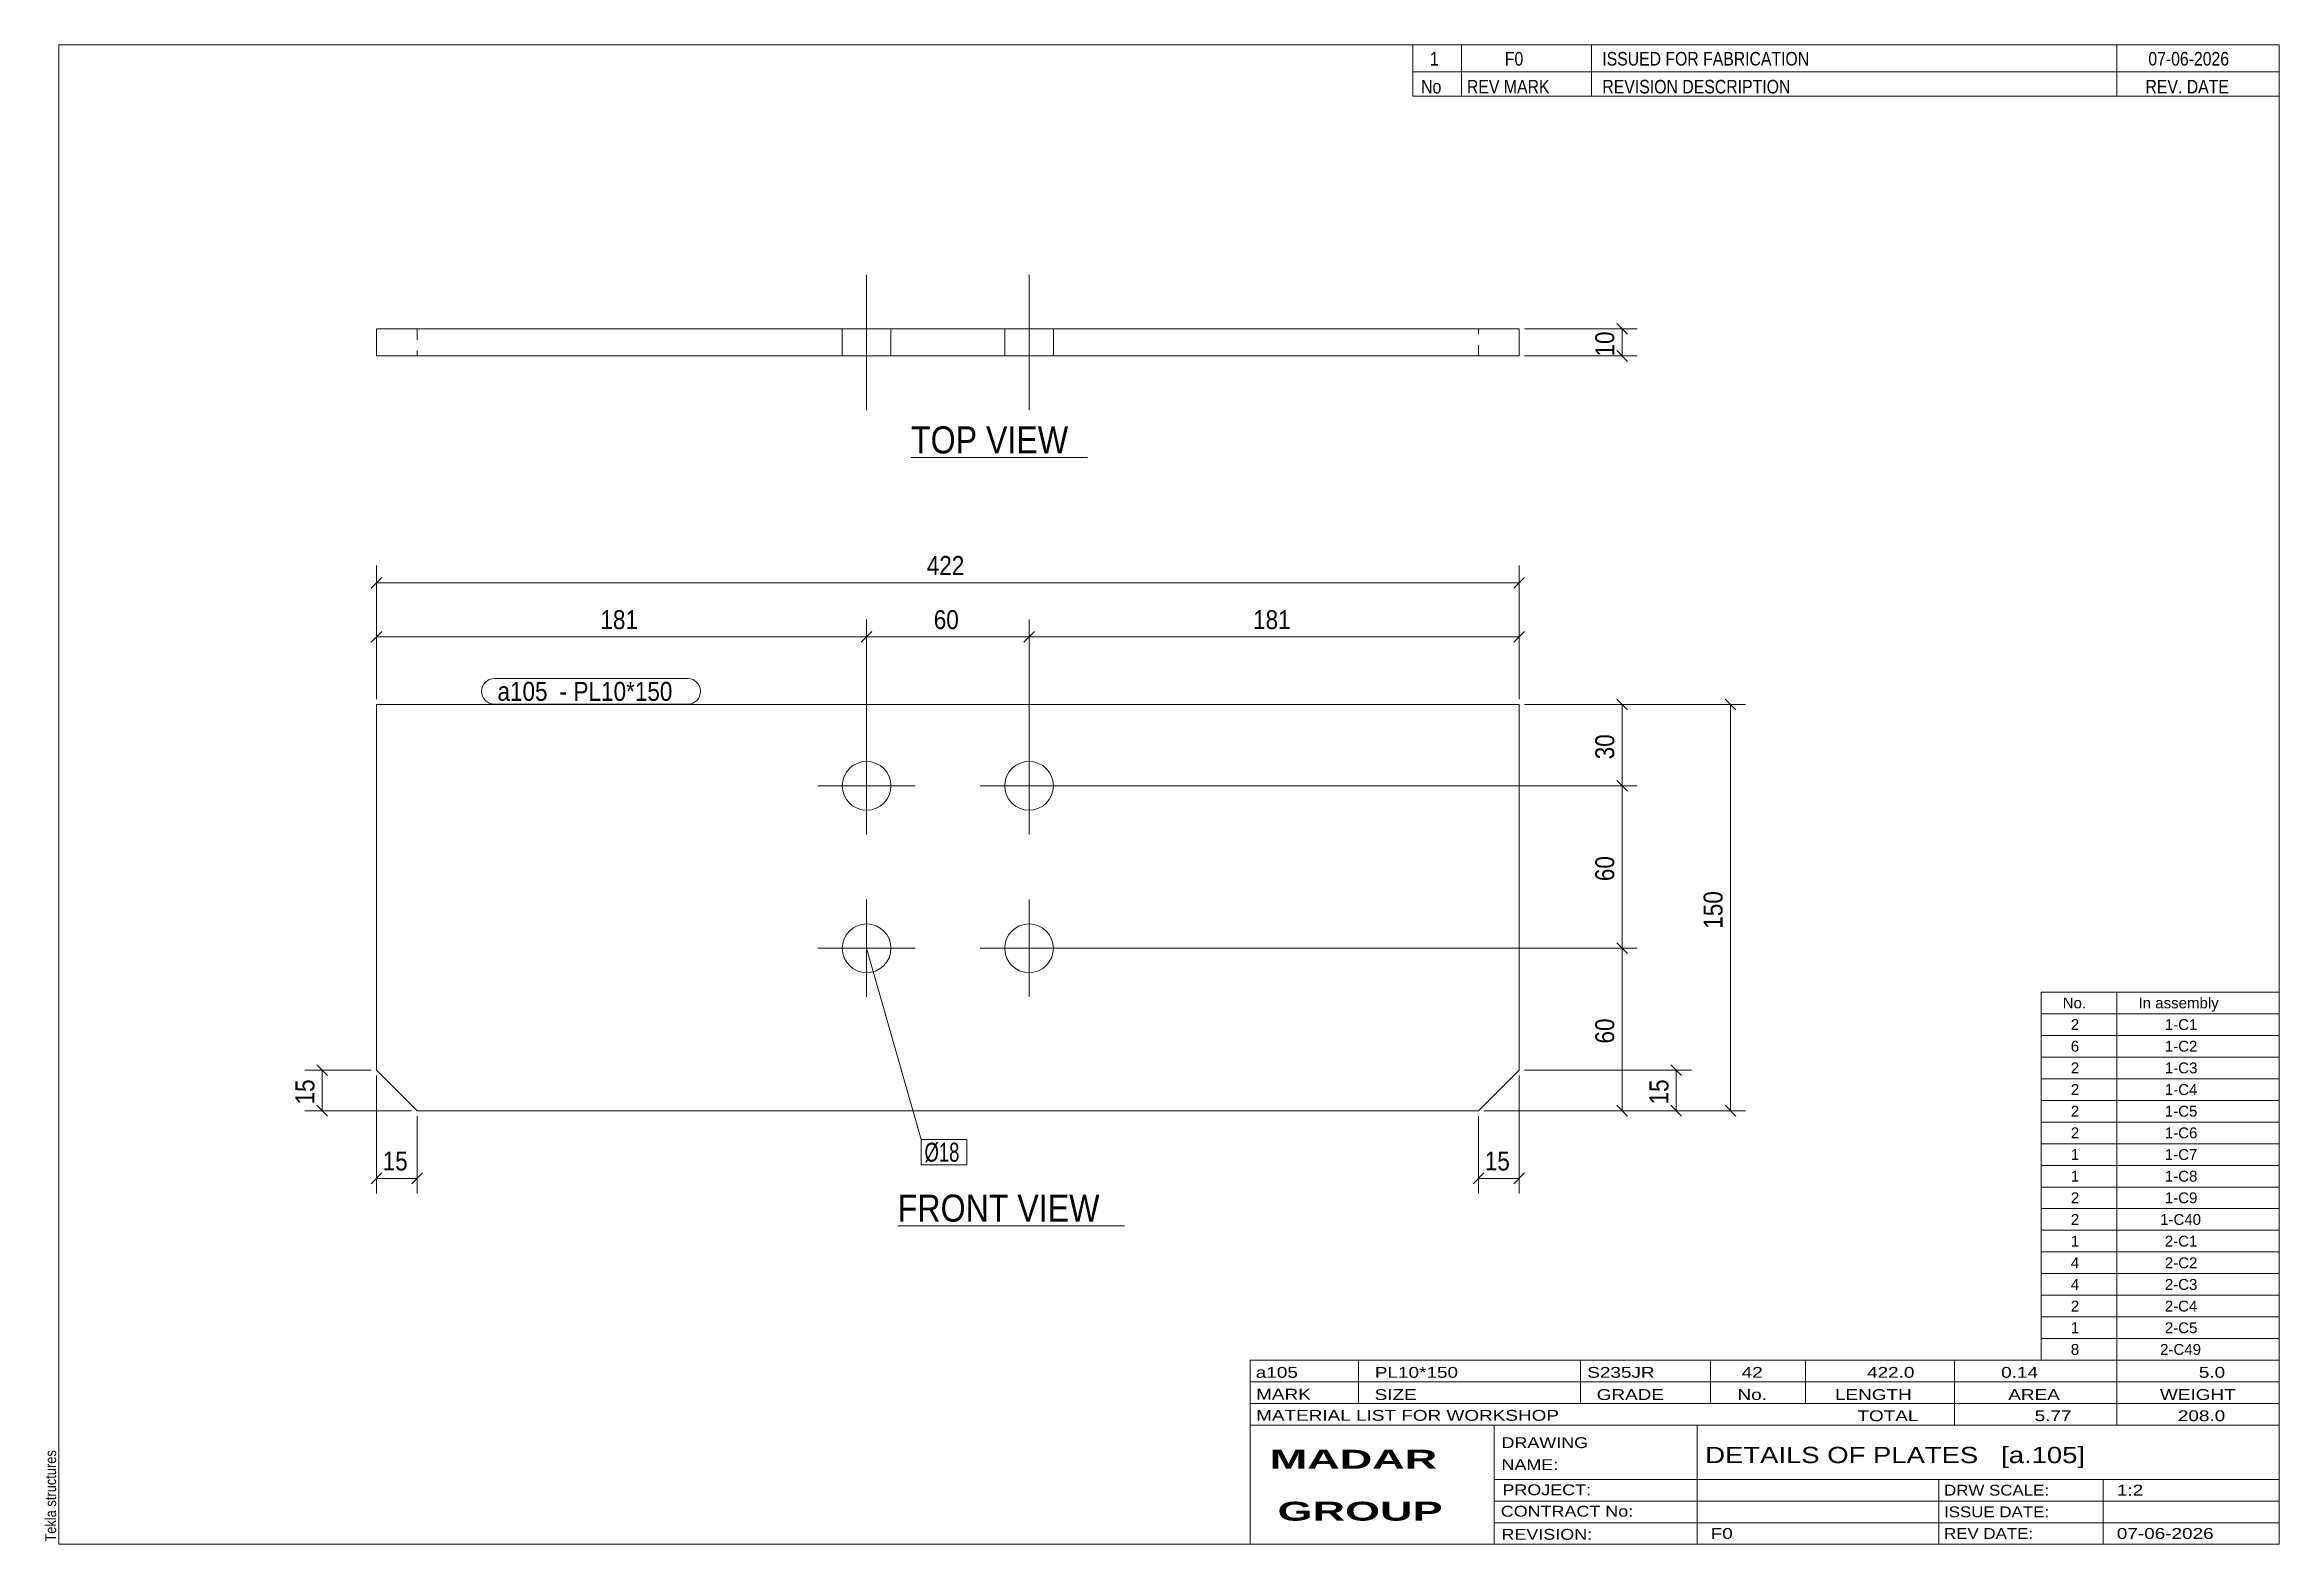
# Model space of a CAD drawing. Header units: millimetres. Extents: x 2 to 415, y 5 to 282.
import ezdxf

# ---------------------------------------------------------------- set-up
doc = ezdxf.new("R2010")
doc.units = ezdxf.units.MM
doc.linetypes.add('XKITLINE00', pattern=[0])
doc.linetypes.add('XKITLINE02', pattern=[4, 2, -2])
for name, color, linetype, lineweight in [('Bolt', 3, 'Continuous', 0), ('BoltMark', 7, 'Continuous', 0), ('Dimensions', 7, 'Continuous', 0), ('DrawingSheet', 5, 'Continuous', 0), ('OtherObjectType', 7, 'Continuous', 0), ('Part', 2, 'Continuous', 0), ('PartMark', 7, 'Continuous', 0)]:
    doc.layers.add(name, color=color, linetype=linetype, lineweight=lineweight)
doc.styles.add('ARIAL', font='ARIAL.TTF')
doc.styles.add('ARIAL_BOLD', font='ARIALBD.TTF')
doc.styles.add('ARIAL_NARROW', font='ARIALN.TTF')

# ---------------------------------------------------------------- blocks, each defined once
blk = doc.blocks.new('*A1')
at = {"layer": 'Bolt', "color": 3, "linetype": 'XKITLINE00', "lineweight": 0}
for p, q in [((154.15, 154.1), (154.15, 136.1)), ((184.15, 154.1), (184.15, 136.1)), ((145.15, 145.1), (163.15, 145.1)), ((175.15, 145.1), (193.15, 145.1)), ((154.15, 124.1), (154.15, 106.1)), ((184.15, 124.1), (184.15, 106.1)), ((145.15, 115.1), (163.15, 115.1)), ((175.15, 115.1), (193.15, 115.1))]:
    blk.add_line(p, q, dxfattribs=at)
for centre in [(154.15, 145.1), (184.15, 145.1), (154.15, 115.1), (184.15, 115.1)]:
    blk.add_circle(centre, 4.5, dxfattribs=at)
blk = doc.blocks.new('*A2')
at = {"layer": 'Part', "color": 2, "linetype": 'XKITLINE00', "lineweight": 0}
for p, q in [((274.65, 160.1), (63.65, 160.1)), ((63.65, 160.1), (63.65, 92.6)), ((274.65, 92.6), (274.65, 160.1)), ((71.15, 85.1), (63.65, 92.6)), ((267.15, 85.1), (274.65, 92.6)), ((267.15, 85.1), (71.15, 85.1))]:
    blk.add_line(p, q, dxfattribs=at)
blk = doc.blocks.new('*A3')
at = {"layer": 'Bolt', "color": 3, "linetype": 'XKITLINE00', "lineweight": 0}
for p, q in [((154.15, 214.5), (154.15, 239.5)), ((154.15, 214.5), (154.15, 239.5)), ((184.15, 214.5), (184.15, 239.5)), ((184.15, 214.5), (184.15, 239.5)), ((149.65, 229.5), (149.65, 224.5)), ((149.65, 229.5), (149.65, 224.5)), ((158.65, 229.5), (158.65, 224.5)), ((158.65, 229.5), (158.65, 224.5)), ((179.65, 229.5), (179.65, 224.5)), ((179.65, 229.5), (179.65, 224.5)), ((188.65, 229.5), (188.65, 224.5)), ((188.65, 229.5), (188.65, 224.5))]:
    blk.add_line(p, q, dxfattribs=at)
blk = doc.blocks.new('*A4')
at = {"layer": 'Part', "color": 2, "linetype": 'XKITLINE00', "lineweight": 0}
for p, q in [((274.65, 229.5), (63.65, 229.5)), ((63.65, 229.5), (63.65, 224.5)), ((274.65, 224.5), (274.65, 229.5)), ((274.65, 224.5), (63.65, 224.5))]:
    blk.add_line(p, q, dxfattribs=at)
at = {"layer": 'Part', "color": 7, "linetype": 'XKITLINE02', "lineweight": 0}
for p, q in [((71.15, 229.5), (71.15, 224.5)), ((267.15, 224.5), (267.15, 229.5))]:
    blk.add_line(p, q, dxfattribs=at)
blk = doc.blocks.new('*A5')
at = {"layer": 'DrawingSheet', "color": 5, "linetype": 'XKITLINE00', "lineweight": 0}
for p, q in [((415, 282), (5, 282)), ((5, 282), (5, 5)), ((415, 5), (415, 282)), ((5, 5), (415, 5))]:
    blk.add_line(p, q, dxfattribs=at)
at = {"layer": 'DrawingSheet', "color": 5, "style": 'ARIAL', "width": 0.85}
blk.add_text('Tekla structures', height=2, rotation=90, dxfattribs=at).set_placement((4.5, 5.5))
blk = doc.blocks.new('*A6')
at = {"layer": 'OtherObjectType', "color": 7, "linetype": 'XKITLINE00', "lineweight": 0}
for p, q in [((371, 107), (415, 107)), ((371, 103), (371, 107)), ((385, 103), (385, 107)), ((415, 103), (415, 107)), ((371, 103), (415, 103)), ((371, 99), (371, 103)), ((385, 99), (385, 103)), ((415, 99), (415, 103)), ((371, 99), (415, 99)), ((371, 95), (371, 99)), ((371, 95), (415, 95)), ((371, 91), (371, 95)), ((385, 95), (385, 99)), ((385, 91), (385, 95)), ((415, 95), (415, 99)), ((415, 91), (415, 95)), ((371, 91), (415, 91)), ((371, 87), (371, 91)), ((385, 87), (385, 91)), ((415, 87), (415, 91)), ((371, 87), (415, 87)), ((371, 83), (371, 87)), ((385, 83), (385, 87)), ((415, 83), (415, 87)), ((371, 83), (415, 83)), ((371, 79), (371, 83)), ((385, 79), (385, 83)), ((415, 79), (415, 83)), ((371, 79), (415, 79)), ((371, 75), (371, 79)), ((385, 75), (385, 79)), ((415, 75), (415, 79)), ((371, 75), (415, 75)), ((371, 71), (371, 75)), ((385, 71), (385, 75)), ((415, 71), (415, 75)), ((371, 71), (415, 71)), ((371, 67), (371, 71)), ((385, 67), (385, 71)), ((415, 67), (415, 71)), ((371, 67), (415, 67)), ((371, 63), (371, 67)), ((385, 63), (385, 67)), ((415, 63), (415, 67)), ((371, 63), (415, 63)), ((371, 59), (371, 63)), ((385, 59), (385, 63)), ((415, 59), (415, 63)), ((371, 59), (415, 59)), ((371, 55), (371, 59)), ((385, 55), (385, 59)), ((415, 55), (415, 59)), ((371, 55), (415, 55)), ((371, 51), (371, 55)), ((385, 51), (385, 55)), ((415, 51), (415, 55)), ((371, 51), (415, 51)), ((371, 47), (371, 51)), ((385, 47), (385, 51)), ((415, 47), (415, 51)), ((371, 47), (415, 47)), ((371, 43), (371, 47)), ((385, 43), (385, 47)), ((415, 43), (415, 47)), ((371, 43), (415, 43)), ((371, 39), (371, 43)), ((385, 39), (385, 43)), ((415, 39), (415, 43)), ((371, 39), (415, 39))]:
    blk.add_line(p, q, dxfattribs=at)
at = {"layer": 'OtherObjectType', "color": 7, "style": 'ARIAL_NARROW', "width": 1.211571}
for s, p in [('No.', (375, 104)), ('In assembly', (389, 104)), ('2', (376.5, 100)), ('1-C1', (393.86, 100)), ('6', (376.5, 96)), ('1-C2', (393.86, 96)), ('2', (376.5, 92)), ('1-C3', (393.86, 92)), ('2', (376.5, 88)), ('1-C4', (393.86, 88)), ('2', (376.5, 84)), ('1-C5', (393.86, 84)), ('2', (376.5, 80)), ('1-C6', (393.86, 80)), ('1', (376.5, 76)), ('1-C7', (393.86, 76)), ('1', (376.5, 72)), ('1-C8', (393.86, 72)), ('2', (376.5, 68)), ('2', (376.5, 64)), ('1-C40', (392.99, 64)), ('1-C9', (393.86, 68)), ('1', (376.5, 60)), ('2-C1', (393.86, 60)), ('4', (376.5, 56)), ('2-C2', (393.86, 56)), ('4', (376.5, 52)), ('2-C3', (393.86, 52)), ('2', (376.5, 48)), ('2-C4', (393.86, 48)), ('1', (376.5, 44)), ('2-C5', (393.86, 44)), ('8', (376.5, 40)), ('2-C49', (392.99, 40))]:
    blk.add_text(s, height=2, dxfattribs=at).set_placement(p)
blk = doc.blocks.new('*A7')
at = {"layer": 'OtherObjectType', "color": 7, "linetype": 'XKITLINE00', "lineweight": 0}
for p, q in [((255, 282), (415, 282)), ((415, 282), (255, 282)), ((255, 282), (255, 277)), ((264, 282), (264, 277)), ((288, 282), (288, 277)), ((385, 282), (385, 277)), ((415, 282), (415, 277)), ((255, 277), (415, 277)), ((255, 277), (255, 272.5)), ((255, 277), (415, 277)), ((264, 277), (264, 272.5)), ((288, 277), (288, 272.5)), ((385, 277), (385, 272.5)), ((415, 277), (415, 272.5)), ((415, 272.5), (255, 272.5))]:
    blk.add_line(p, q, dxfattribs=at)
at = {"layer": 'OtherObjectType', "color": 7, "style": 'ARIAL_NARROW'}
for s, width, p in [('1', 1.017001, (258.16, 278.15)), ('F0', 1.017001, (272, 278.15)), ('ISSUED FOR FABRICATION', 1.017001, (290, 278.15)), ('07-06-2026', 1.017001, (390.82, 278.15)), ('No', 1.02, (256.54, 273)), ('REV MARK', 1.02, (265, 273)), ('REVISION DESCRIPTION', 1.02, (290, 273)), ('REV. DATE', 1.02, (390.28, 273))]:
    blk.add_text(s, height=2.5, dxfattribs=dict(at, width=width)).set_placement(p)
blk = doc.blocks.new('*A8')
at = {"layer": 'OtherObjectType', "color": 7, "linetype": 'XKITLINE00', "lineweight": 0}
for p, q in [((225, 39), (415, 39)), ((225, 39), (225, 35)), ((225, 39), (415, 39)), ((245, 35), (245, 39)), ((286, 35), (286, 39)), ((310, 35), (310, 39)), ((327.5, 35), (327.5, 39)), ((355, 35), (355, 39)), ((385, 35), (385, 39)), ((415, 35), (415, 39)), ((225, 35), (415, 35)), ((225, 35), (225, 5)), ((225, 35), (415, 35)), ((245, 31), (245, 35)), ((286, 31), (286, 35)), ((310, 31), (310, 35)), ((327.5, 31), (327.5, 35)), ((355, 31), (355, 35)), ((385, 31), (385, 35)), ((415, 31), (415, 35)), ((225, 31), (415, 31)), ((355, 27), (355, 31)), ((385, 27), (385, 31)), ((415, 27), (415, 31)), ((225, 27), (415, 27)), ((270, 21), (270, 27)), ((307.5, 17), (307.5, 27)), ((415, 21), (415, 27)), ((270, 21), (270, 5)), ((415, 17), (415, 21)), ((270, 17), (415, 17)), ((307.5, 5), (307.5, 17)), ((352.16, 13), (352.16, 17)), ((382.5, 5), (382.5, 17)), ((415, 13), (415, 17)), ((270, 13), (415, 13)), ((352.16, 5), (352.16, 13)), ((415, 9), (415, 13)), ((270, 9), (415, 9)), ((415, 5), (415, 9)), ((225, 5), (415, 5)), ((262.5, 5), (415, 5))]:
    blk.add_line(p, q, dxfattribs=at)
at = {"layer": 'OtherObjectType', "color": 7, "style": 'ARIAL_NARROW'}
for s, height, width, p in [('a105', 2, 1.525501, (226.01, 35.76)), ('PL10*150', 2, 1.525501, (248, 35.76)), ('S235JR', 2, 1.525501, (287.22, 35.76)), ('42', 2, 1.525501, (315.73, 35.76)), ('422.0', 2, 1.525501, (338.88, 35.76)), ('0.14', 2, 1.525501, (363.64, 35.76)), ('5.0', 2, 1.525501, (400.14, 35.76)), ('MARK', 2, 1.525501, (226.08, 31.73)), ('SIZE', 2, 1.525501, (247.96, 31.66)), ('GRADE', 2, 1.525501, (288.96, 31.66)), ('No.', 2, 1.525501, (314.96, 31.66)), ('LENGTH', 2, 1.525501, (332.96, 31.66)), ('AREA', 2, 1.525501, (364.96, 31.66)), ('WEIGHT', 2, 1.525501, (392.96, 31.66)), ('MATERIAL LIST FOR WORKSHOP', 2, 1.525501, (226.08, 27.82)), ('TOTAL', 2, 1.525501, (337.1, 27.75)), ('5.77', 2, 1.525501, (369.83, 27.75)), ('208.0', 2, 1.525501, (396.27, 27.75)), ('DRAWING', 2, 1.445, (271.38, 22.78)), ('NAME:', 2, 1.445, (271.38, 18.72)), ('DETAILS OF PLATES   [a.105]', 3, 1.474651, (309, 20)), ('PROJECT:', 2, 1.445, (271.55, 14.07)), ('DRW SCALE:', 2, 1.36, (353.1, 14)), ('1:2', 2, 1.525501, (385, 14)), ('CONTRACT No:', 2, 1.445, (271.25, 10.11)), ('ISSUE DATE:', 2, 1.36, (353.1, 10)), ('REVISION:', 2, 1.445, (271.38, 5.84)), ('F0', 2, 1.525501, (310, 6)), ('REV DATE:', 2, 1.36, (353.1, 6)), ('07-06-2026', 2, 1.525501, (385, 6))]:
    blk.add_text(s, height=height, dxfattribs=dict(at, width=width)).set_placement(p)
at = {"layer": 'OtherObjectType', "color": 1, "style": 'ARIAL_BOLD', "width": 1.7}
for s, p in [('MADAR ', (228.58, 18.97)), ('GROUP', (230.03, 9.37))]:
    blk.add_text(s, height=3.5, dxfattribs=at).set_placement(p)
blk = doc.blocks.new('*A9')
at = {"layer": 'Dimensions', "color": 7, "linetype": 'XKITLINE00', "lineweight": 0}
for p, q in [((63.65, 161.1), (63.65, 185.8)), ((274.65, 161.1), (274.65, 185.8)), ((64.64, 183.59), (62.66, 181.61)), ((63.65, 182.6), (274.65, 182.6)), ((275.64, 183.59), (273.66, 181.61))]:
    blk.add_line(p, q, dxfattribs=at)
at = {"layer": 'Dimensions', "color": 3}
for p in [(63.65, 182.6), (274.65, 182.6)]:
    blk.add_point(p, dxfattribs=at)
at = {"layer": 'Dimensions', "color": 3, "style": 'ARIAL', "width": 0.85}
blk.add_text('422', height=3.5, dxfattribs=at).set_placement((165.26, 184.05))
blk = doc.blocks.new('*A10')
at = {"layer": 'Dimensions', "color": 7, "linetype": 'XKITLINE00', "lineweight": 0}
for p, q in [((63.65, 91.6), (63.65, 69.8)), ((71.15, 84.1), (71.15, 69.8)), ((64.64, 73.59), (62.66, 71.61)), ((63.65, 72.6), (71.15, 72.6)), ((72.14, 73.59), (70.16, 71.61))]:
    blk.add_line(p, q, dxfattribs=at)
at = {"layer": 'Dimensions', "color": 3}
for p in [(63.65, 72.6), (71.15, 72.6)]:
    blk.add_point(p, dxfattribs=at)
at = {"layer": 'Dimensions', "color": 3, "style": 'ARIAL', "width": 0.85}
blk.add_text('15', height=3.5, dxfattribs=at).set_placement((64.8, 74.05))
blk = doc.blocks.new('*A11')
at = {"layer": 'Dimensions', "color": 7, "linetype": 'XKITLINE00', "lineweight": 0}
for p, q in [((274.65, 91.6), (274.65, 69.8)), ((267.15, 84.1), (267.15, 69.8)), ((268.14, 73.59), (266.16, 71.61)), ((267.15, 72.6), (274.65, 72.6)), ((275.64, 73.59), (273.66, 71.61))]:
    blk.add_line(p, q, dxfattribs=at)
at = {"layer": 'Dimensions', "color": 3}
for p in [(267.15, 72.6), (274.65, 72.6)]:
    blk.add_point(p, dxfattribs=at)
at = {"layer": 'Dimensions', "color": 3, "style": 'ARIAL', "width": 0.85}
blk.add_text('15', height=3.5, dxfattribs=at).set_placement((268.3, 74.05))
blk = doc.blocks.new('*A12')
at = {"layer": 'Dimensions', "color": 7, "linetype": 'XKITLINE00', "lineweight": 0}
for p, q in [((64.64, 173.59), (62.66, 171.61)), ((63.65, 161.1), (63.65, 175.8)), ((155.14, 173.59), (153.16, 171.61)), ((154.15, 146.1), (154.15, 175.8)), ((63.65, 172.6), (154.15, 172.6))]:
    blk.add_line(p, q, dxfattribs=at)
at = {"layer": 'Dimensions', "color": 3}
for p in [(63.65, 172.6), (154.15, 172.6)]:
    blk.add_point(p, dxfattribs=at)
at = {"layer": 'Dimensions', "color": 3, "style": 'ARIAL', "width": 0.85}
blk.add_text('181', height=3.5, dxfattribs=at).set_placement((105.01, 174.05))
blk = doc.blocks.new('*A13')
at = {"layer": 'Dimensions', "color": 7, "linetype": 'XKITLINE00', "lineweight": 0}
for p, q in [((155.14, 173.59), (153.16, 171.61)), ((154.15, 146.1), (154.15, 175.8)), ((185.14, 173.59), (183.16, 171.61)), ((184.15, 146.1), (184.15, 175.8)), ((154.15, 172.6), (184.15, 172.6))]:
    blk.add_line(p, q, dxfattribs=at)
at = {"layer": 'Dimensions', "color": 3}
for p in [(154.15, 172.6), (184.15, 172.6)]:
    blk.add_point(p, dxfattribs=at)
at = {"layer": 'Dimensions', "color": 3, "style": 'ARIAL', "width": 0.85}
blk.add_text('60', height=3.5, dxfattribs=at).set_placement((166.55, 174.05))
blk = doc.blocks.new('*A14')
at = {"layer": 'Dimensions', "color": 7, "linetype": 'XKITLINE00', "lineweight": 0}
for p, q in [((185.14, 173.59), (183.16, 171.61)), ((184.15, 146.1), (184.15, 175.8)), ((275.64, 173.59), (273.66, 171.61)), ((274.65, 161.1), (274.65, 175.8)), ((184.15, 172.6), (274.65, 172.6))]:
    blk.add_line(p, q, dxfattribs=at)
at = {"layer": 'Dimensions', "color": 3}
for p in [(184.15, 172.6), (274.65, 172.6)]:
    blk.add_point(p, dxfattribs=at)
at = {"layer": 'Dimensions', "color": 3, "style": 'ARIAL', "width": 0.85}
blk.add_text('181', height=3.5, dxfattribs=at).set_placement((225.51, 174.05))
blk = doc.blocks.new('*A15')
at = {"layer": 'Dimensions', "color": 7, "linetype": 'XKITLINE00', "lineweight": 0}
for p, q in [((312.66, 161.09), (314.64, 159.11)), ((275.65, 160.1), (316.45, 160.1)), ((313.65, 85.1), (313.65, 160.1)), ((268.15, 85.1), (316.45, 85.1)), ((312.66, 86.09), (314.64, 84.11))]:
    blk.add_line(p, q, dxfattribs=at)
at = {"layer": 'Dimensions', "color": 3}
for p in [(313.65, 160.1), (313.65, 85.1)]:
    blk.add_point(p, dxfattribs=at)
at = {"layer": 'Dimensions', "color": 3, "style": 'ARIAL', "width": 0.85}
blk.add_text('150', height=3.5, rotation=90.0002, dxfattribs=at).set_placement((312.2, 118.71))
blk = doc.blocks.new('*A16')
at = {"layer": 'Dimensions', "color": 7, "linetype": 'XKITLINE00', "lineweight": 0}
for p, q in [((275.65, 92.6), (306.45, 92.6)), ((302.66, 93.59), (304.64, 91.61)), ((303.65, 85.1), (303.65, 92.6)), ((268.15, 85.1), (306.45, 85.1)), ((302.66, 86.09), (304.64, 84.11))]:
    blk.add_line(p, q, dxfattribs=at)
at = {"layer": 'Dimensions', "color": 3}
for p in [(303.65, 92.6), (303.65, 85.1)]:
    blk.add_point(p, dxfattribs=at)
at = {"layer": 'Dimensions', "color": 3, "style": 'ARIAL', "width": 0.85}
blk.add_text('15', height=3.5, rotation=90.0002, dxfattribs=at).set_placement((302.2, 86.25))
blk = doc.blocks.new('*A17')
at = {"layer": 'Dimensions', "color": 7, "linetype": 'XKITLINE00', "lineweight": 0}
for p, q in [((62.65, 92.6), (50.45, 92.6)), ((52.66, 93.59), (54.64, 91.61)), ((53.65, 85.1), (53.65, 92.6)), ((70.15, 85.1), (50.45, 85.1)), ((52.66, 86.09), (54.64, 84.11))]:
    blk.add_line(p, q, dxfattribs=at)
at = {"layer": 'Dimensions', "color": 3}
for p in [(53.65, 92.6), (53.65, 85.1)]:
    blk.add_point(p, dxfattribs=at)
at = {"layer": 'Dimensions', "color": 3, "style": 'ARIAL', "width": 0.85}
blk.add_text('15', height=3.5, rotation=90.0002, dxfattribs=at).set_placement((52.2, 86.25))
blk = doc.blocks.new('*A18')
at = {"layer": 'Dimensions', "color": 7, "linetype": 'XKITLINE00', "lineweight": 0}
for p, q in [((292.66, 116.09), (294.64, 114.11)), ((185.15, 115.1), (296.45, 115.1)), ((293.65, 85.1), (293.65, 115.1)), ((268.15, 85.1), (296.45, 85.1)), ((292.66, 86.09), (294.64, 84.11))]:
    blk.add_line(p, q, dxfattribs=at)
at = {"layer": 'Dimensions', "color": 3}
for p in [(293.65, 115.1), (293.65, 85.1)]:
    blk.add_point(p, dxfattribs=at)
at = {"layer": 'Dimensions', "color": 3, "style": 'ARIAL', "width": 0.85}
blk.add_text('60', height=3.5, rotation=90.0002, dxfattribs=at).set_placement((292.2, 97.5))
blk = doc.blocks.new('*A19')
at = {"layer": 'Dimensions', "color": 7, "linetype": 'XKITLINE00', "lineweight": 0}
for p, q in [((185.15, 145.1), (296.45, 145.1)), ((292.66, 146.09), (294.64, 144.11)), ((293.65, 115.1), (293.65, 145.1)), ((292.66, 116.09), (294.64, 114.11)), ((185.15, 115.1), (296.45, 115.1))]:
    blk.add_line(p, q, dxfattribs=at)
at = {"layer": 'Dimensions', "color": 3}
for p in [(293.65, 145.1), (293.65, 115.1)]:
    blk.add_point(p, dxfattribs=at)
at = {"layer": 'Dimensions', "color": 3, "style": 'ARIAL', "width": 0.85}
blk.add_text('60', height=3.5, rotation=90.0002, dxfattribs=at).set_placement((292.2, 127.5))
blk = doc.blocks.new('*A20')
at = {"layer": 'Dimensions', "color": 7, "linetype": 'XKITLINE00', "lineweight": 0}
for p, q in [((292.66, 161.09), (294.64, 159.11)), ((275.65, 160.1), (296.45, 160.1)), ((293.65, 145.1), (293.65, 160.1)), ((185.15, 145.1), (296.45, 145.1)), ((292.66, 146.09), (294.64, 144.11))]:
    blk.add_line(p, q, dxfattribs=at)
at = {"layer": 'Dimensions', "color": 3}
for p in [(293.65, 160.1), (293.65, 145.1)]:
    blk.add_point(p, dxfattribs=at)
at = {"layer": 'Dimensions', "color": 3, "style": 'ARIAL', "width": 0.85}
blk.add_text('30', height=3.5, rotation=90.0002, dxfattribs=at).set_placement((292.2, 150))
blk = doc.blocks.new('*A21')
at = {"layer": 'BoltMark', "color": 7, "linetype": 'XKITLINE00', "lineweight": 0}
for p, q in [((154.15, 115.1), (164.24, 79.78)), ((164.24, 79.78), (172.68, 79.78)), ((164.24, 75.08), (164.24, 79.78)), ((172.68, 75.08), (172.68, 79.78)), ((164.24, 75.08), (172.68, 75.08))]:
    blk.add_line(p, q, dxfattribs=at)
at = {"layer": 'BoltMark', "color": 3, "style": 'ARIAL_NARROW', "width": 0.85}
blk.add_text('Ø18', height=3.5, dxfattribs=at).set_placement((164.84, 75.68))
blk = doc.blocks.new('*A22')
at = {"layer": 'PartMark', "color": 7, "linetype": 'XKITLINE00', "lineweight": 0}
for p, q in [((85.4, 164.9), (121.14, 164.9)), ((85.4, 160.2), (121.14, 160.2))]:
    blk.add_line(p, q, dxfattribs=at)
for centre, start, end in [((85.4, 162.55), 90, 270), ((121.14, 162.55), 270, 90)]:
    blk.add_arc(centre, 2.35, start, end, dxfattribs=at)
at = {"layer": 'PartMark', "color": 1, "style": 'ARIAL', "width": 0.85}
blk.add_text('a105', height=3.5, dxfattribs=at).set_placement((86, 160.8))
at = {"layer": 'PartMark', "color": 3, "style": 'ARIAL', "width": 0.85}
for s, p in [('-', (97.43, 160.8)), ('PL10*150', (100.04, 160.8))]:
    blk.add_text(s, height=3.5, dxfattribs=at).set_placement(p)
blk = doc.blocks.new('*A23')
at = {"layer": 'OtherObjectType', "color": 7, "linetype": 'XKITLINE00', "lineweight": 0}
blk.add_line((159.9, 63.85), (201.75, 63.85), dxfattribs=at)
at = {"layer": 'OtherObjectType', "color": 3, "style": 'ARIAL', "width": 0.85}
blk.add_text('FRONT VIEW', height=5, dxfattribs=at).set_placement((159.9, 64.6))
blk = doc.blocks.new('*A24')
at = {"layer": 'Dimensions', "color": 7, "linetype": 'XKITLINE00', "lineweight": 0}
for p, q in [((275.65, 229.5), (296.45, 229.5)), ((292.66, 230.49), (294.64, 228.51)), ((293.65, 224.5), (293.65, 229.5)), ((275.65, 224.5), (296.45, 224.5)), ((292.66, 225.49), (294.64, 223.51))]:
    blk.add_line(p, q, dxfattribs=at)
at = {"layer": 'Dimensions', "color": 3}
for p in [(293.65, 229.5), (293.65, 224.5)]:
    blk.add_point(p, dxfattribs=at)
at = {"layer": 'Dimensions', "color": 3, "style": 'ARIAL', "width": 0.85}
blk.add_text('10', height=3.5, rotation=90.0002, dxfattribs=at).set_placement((292.2, 224.4))
blk = doc.blocks.new('*A25')
at = {"layer": 'OtherObjectType', "color": 7, "linetype": 'XKITLINE00', "lineweight": 0}
blk.add_line((162.35, 205.75), (194.95, 205.75), dxfattribs=at)
at = {"layer": 'OtherObjectType', "color": 3, "style": 'ARIAL', "width": 0.85}
blk.add_text('TOP VIEW', height=5, dxfattribs=at).set_placement((162.35, 206.5))

msp = doc.modelspace()

# ---------------------------------------------------------------- block references
at = {"lineweight": 0}
for name in ['*A5', '*A7', '*A3', '*A4', '*A24', '*A25', '*A9', '*A12', '*A13', '*A14', '*A22', '*A20', '*A15', '*A2', '*A1', '*A19', '*A18', '*A21', '*A6', '*A17', '*A10', '*A11', '*A16', '*A23', '*A8']:
    msp.add_blockref(name, (0, 0), dxfattribs=at)

doc.saveas('drawing.dxf')
